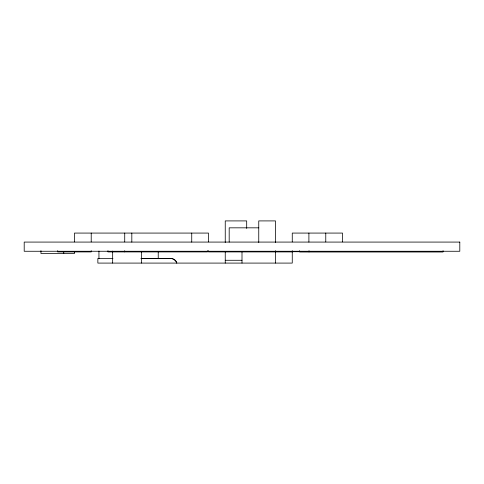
<?xml version="1.0" encoding="UTF-8"?>
<svg xmlns="http://www.w3.org/2000/svg" width="484" height="484" viewBox="0 0 484 484"><rect width="100%" height="100%" fill="white"/><g stroke="black" fill="none" stroke-linecap="round" stroke-linejoin="round"><path stroke-width="0.73" d="M170.882 258.45L169.539 258.595A6.111 6.111 0 0 1 176.811 263.09L175.613 260.695L172.219 258.595L140.874 258.45M258.819 227.831L229.186 227.831L229.186 242.085M291.882 251.722L443.048 251.722M292.263 251.916L208.495 251.916L208.495 250.676M112.947 258.45L97.859 258.45L97.859 263.09L292.263 263.09L292.263 250.676M141.479 258.595L172.219 258.595M225.248 260.283L242 260.283M443.048 250.676L443.048 251.916L299.608 251.916L299.608 250.676M342.521 241.873L342.521 233.076L292.263 233.076L292.263 241.873M325.768 233.076L325.768 241.873M309.016 250.676L309.016 251.916M308.895 233.076L308.895 242.079M275.505 242.49L275.505 220.91L258.752 220.91L258.752 242.49M275.505 250.676L275.505 263.09M246.695 228.424L246.683 220.91L225.248 220.91L225.248 242.49M242 251.402L242 263.09M225.248 251.402L225.248 263.09M208.495 241.873L208.495 233.076L74.463 233.076L74.463 241.873M207.454 250.676L207.454 251.916L107.968 251.916L107.968 250.676M191.737 233.076L191.737 242.085M158.232 251.402L158.232 258.71M141.479 251.402L141.479 263.09M131.817 233.076L131.817 242.085M124.721 233.076L124.721 241.873M124.721 250.676L124.721 251.916M112.657 251.081L112.657 263.09M98.942 251.087L98.942 258.589M91.216 233.076L91.216 241.873M91.216 250.676L91.216 251.916L57.705 251.916L57.705 250.676M74.463 251.39L74.463 253.537L40.952 253.537L40.952 250.676M63.743 251.39L63.743 253.537M459.8 242.079L24.2 242.079L24.2 251.269L459.8 251.269L459.8 242.079"/></g></svg>
